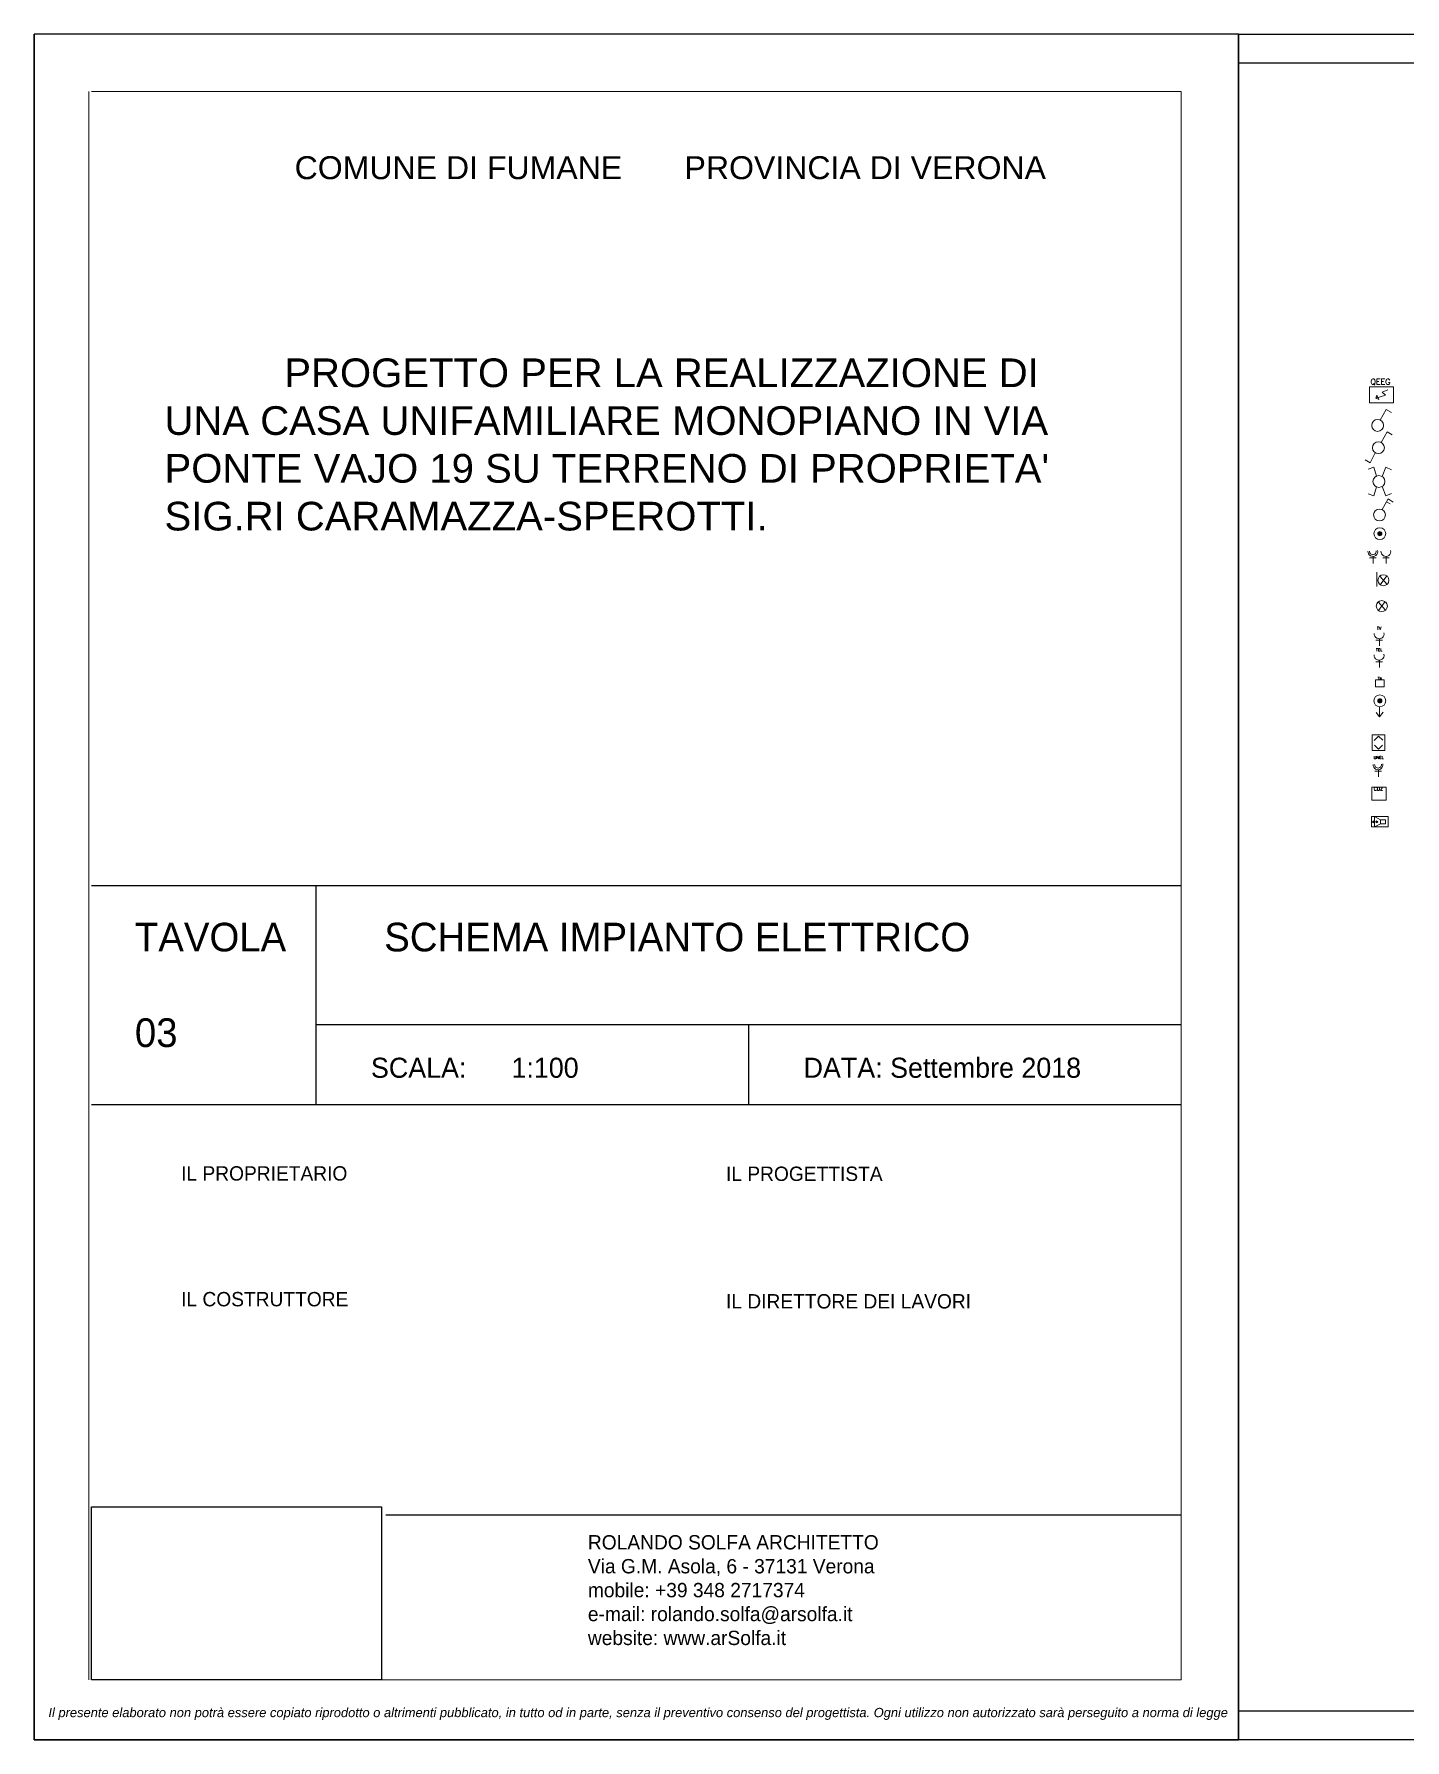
# Model space of a CAD drawing. Header units: millimetres. Extents: x 2622 to 2811, y 687 to 801.
# Drawn here: x 2622.46 to 2646.36, y 687.22 to 716.97 of the extents above; entities that cross this region are included whole.
import ezdxf

# ---------------------------------------------------------------- set-up
doc = ezdxf.new("R2010")
doc.units = ezdxf.units.MM
for name, color, linetype, lineweight in [('ARREDO', 5, 'Continuous', 13), ('cartiglio', 7, 'Continuous', 18), ('scale', 2, 'Continuous', 13), ('solid', 252, 'Continuous', 9)]:
    doc.layers.add(name, color=color, linetype=linetype, lineweight=lineweight)
for name, color, linetype in [('Muri', 3, 'Continuous'), ('Scritte', 2, 'Continuous'), ('TESTI', 2, 'Continuous')]:
    doc.layers.add(name, color=color, linetype=linetype)
doc.styles.add('ROMNANS', font='romans.shx')
doc.styles.get("Standard").update_dxf_attribs({"font": 'arial.ttf'})
doc.styles.add('STYLE2', font='l_10646.ttf')
picture_1 = doc.add_image_def('image1.png', size_in_pixel=(382, 228))

msp = doc.modelspace()

# ---------------------------------------------------------------- hatches: boundary and pattern name
at = {"layer": 'ARREDO', "true_color": 0xed1f24}
h = msp.add_hatch(color=240, dxfattribs=at)
h.paths.add_polyline_path([(2645.8102, 703.2466), (2645.7893, 703.2292), (2645.8102, 703.2292)])
h.paths.add_polyline_path([(2645.8102, 703.2292), (2645.7893, 703.2292), (2645.8102, 703.2124)])
h.paths.add_polyline_path([(2645.8824, 703.2292), (2645.8616, 703.2292), (2645.8616, 703.2124)])
h.paths.add_polyline_path([(2645.8616, 703.2466), (2645.8616, 703.2292), (2645.8824, 703.2292)])
at = {"layer": 'solid'}
for points in [[(2645.882, 708.2547, 1), (2645.9565, 708.2547, 1)], [(2645.882, 705.3391, 1), (2645.9565, 705.3391, 1)]]:
    msp.add_hatch(color=256, dxfattribs=at).paths.add_polyline_path(points)

# ---------------------------------------------------------------- linework, layer by layer
for p, q in [((2643.4563, 716.9671), (2670.9783, 716.9671)), ((2670.9783, 687.2171), (2643.4563, 687.2171))]:
    msp.add_line(p, q)
at = {"layer": 'ARREDO', "color": 240, "true_color": 0xed1f24}
for p, q in [((2646.0611, 710.762), (2645.961, 710.7203)), ((2646.0194, 710.673), (2645.8498, 710.6174)), ((2645.8498, 710.6174), (2645.8693, 710.673)), ((2645.8997, 710.5973), (2645.8498, 710.6174)), ((2645.8693, 710.673), (2645.8997, 710.5973)), ((2645.961, 710.7203), (2646.0194, 710.673)), ((2645.9267, 710.2343), (2646.032, 710.4203)), ((2646.032, 710.4203), (2646.1209, 710.367)), ((2645.9409, 709.8459), (2646.0463, 710.0319)), ((2646.0463, 710.0319), (2646.1351, 709.9786)), ((2645.75, 709.4901), (2645.6611, 709.5404)), ((2645.8407, 709.6656), (2645.75, 709.4901)), ((2645.8125, 709.4154), (2645.7161, 709.3811)), ((2645.8593, 709.2577), (2645.8125, 709.4154)), ((2645.958, 709.2515), (2646.0241, 709.4142)), ((2646.0241, 709.4142), (2646.12, 709.3707)), ((2645.8125, 708.9128), (2645.7161, 708.947)), ((2645.8593, 709.0704), (2645.8125, 708.9128)), ((2645.958, 709.0767), (2646.0241, 708.9139)), ((2646.0241, 708.9139), (2646.12, 708.9575)), ((2645.9597, 708.6735), (2646.065, 708.8595)), ((2646.0373, 708.8106), (2646.0967, 708.7772)), ((2646.065, 708.8595), (2646.1539, 708.8062)), ((2645.8032, 707.8341), (2645.7418, 707.8341)), ((2645.8032, 707.859), (2645.8032, 707.7342)), ((2645.8032, 707.8341), (2645.8552, 707.8341)), ((2646.0302, 707.8341), (2645.9689, 707.8341)), ((2646.0302, 707.859), (2646.0302, 707.7342)), ((2646.0302, 707.8341), (2646.0823, 707.8341)), ((2645.8655, 707.3354), (2645.8655, 707.5837)), ((2646.0447, 707.3693), (2645.9199, 707.5162)), ((2645.9257, 707.3647), (2646.0388, 707.5208)), ((2646.0162, 706.9176), (2645.8914, 707.0644)), ((2645.8973, 706.913), (2646.0104, 707.069)), ((2645.9128, 706.3969), (2645.8515, 706.3969)), ((2645.9128, 706.4219), (2645.9128, 706.2971)), ((2645.9128, 706.3969), (2645.9649, 706.3969)), ((2645.9128, 706.0217), (2645.8515, 706.0217)), ((2645.9128, 706.0467), (2645.9128, 705.9219)), ((2645.9128, 706.0217), (2645.9649, 706.0217)), ((2645.916, 705.0595), (2645.8544, 705.1339)), ((2645.916, 705.236), (2645.916, 705.0595)), ((2645.916, 705.0595), (2645.9803, 705.1391)), ((2645.8199, 704.6469), (2645.8984, 704.7227)), ((2645.8246, 704.5684), (2645.8984, 704.4933)), ((2645.8984, 704.7227), (2645.9729, 704.655)), ((2645.8984, 704.4933), (2645.9682, 704.5643)), ((2645.8938, 704.1133), (2645.8325, 704.1133)), ((2645.8938, 704.1382), (2645.8938, 704.0134)), ((2645.8938, 704.1133), (2645.9459, 704.1133)), ((2645.8281, 703.3221), (2645.8281, 703.142)), ((2645.9332, 703.2627), (2645.8281, 703.3221)), ((2645.7893, 703.2292), (2645.8102, 703.2466)), ((2645.7893, 703.2292), (2645.8824, 703.2292)), ((2645.8102, 703.2124), (2645.7893, 703.2292)), ((2645.8102, 703.2466), (2645.8102, 703.2124)), ((2645.9332, 703.1964), (2645.8281, 703.142)), ((2645.8824, 703.2292), (2645.8616, 703.2466)), ((2645.8616, 703.2466), (2645.8616, 703.2124)), ((2645.8616, 703.2124), (2645.8824, 703.2292))]:
    msp.add_line(p, q, dxfattribs=at)
for points in [[(2645.7418, 710.534), (2646.155, 710.534), (2646.155, 710.8169), (2645.7418, 710.8169)], [(2645.8444, 705.7067), (2645.9971, 705.7067), (2645.9971, 705.5833), (2645.8444, 705.5833)], [(2645.784, 704.4714), (2646.0083, 704.4714), (2646.0083, 704.7488), (2645.784, 704.7488)], [(2645.7803, 703.6089), (2646.0301, 703.6089), (2646.0301, 703.8335), (2645.7803, 703.8335)], [(2645.7727, 703.3221), (2646.063, 703.3221), (2646.063, 703.142), (2645.7727, 703.142)], [(2645.9332, 703.2627), (2646.0174, 703.2627), (2646.0174, 703.1964), (2645.9332, 703.1964)]]:
    msp.add_lwpolyline(points, close=True, dxfattribs=at)
for centre, radius in [((2645.8805, 710.1419), 0.1033), ((2645.8947, 709.7536), 0.1033), ((2645.903, 709.1641), 0.1033), ((2645.9135, 708.5811), 0.1033), ((2645.9193, 708.2547), 0.1032), ((2645.9193, 708.2547), 0.0373), ((2645.9823, 707.4427), 0.0964), ((2645.9538, 706.991), 0.0964), ((2645.9193, 705.3391), 0.1032), ((2645.9193, 705.3391), 0.0373)]:
    msp.add_circle(centre, radius, dxfattribs=at)
for centre, radius, start, end in [((2645.7972, 707.9441), 0.0853, 174.75615, 13.34956), ((2645.7972, 707.9461), 0.0593, 175.52193, 9.34916), ((2646.0242, 707.9441), 0.0853, 174.75615, 13.34956), ((2645.9068, 706.5069), 0.0853, 174.75615, 13.34956), ((2645.9068, 706.1317), 0.0853, 174.75615, 13.34956), ((2645.8878, 704.2233), 0.0853, 174.75615, 13.34956), ((2645.8878, 704.2253), 0.0593, 175.52193, 9.34916)]:
    msp.add_arc(centre, radius, start, end, dxfattribs=at)
at = {"layer": 'cartiglio'}
for p, q in [((2623.4122, 715.9671), (2623.4122, 688.2671)), ((2623.4563, 715.9671), (2642.4563, 715.9671)), ((2642.4563, 715.9671), (2642.4563, 688.2671)), ((2642.4563, 688.2671), (2623.4563, 688.2671))]:
    msp.add_line(p, q, dxfattribs=at)
at = {"layer": 'Muri'}
for p, q in [((2622.4563, 716.9671), (2622.4563, 687.2171)), ((2643.4563, 716.9671), (2622.4563, 716.9671)), ((2643.4563, 716.9671), (2643.4563, 687.2171)), ((2643.4563, 716.4671), (2670.4783, 716.4671)), ((2670.4783, 687.7171), (2643.4563, 687.7171)), ((2643.4563, 687.2171), (2622.4563, 687.2171))]:
    msp.add_line(p, q, dxfattribs=at)
at = {"layer": 'Muri', "lineweight": -2}
for p, q in [((2622.4563, 687.2171), (2622.4563, 716.9671)), ((2643.4563, 716.9671), (2622.4563, 716.9671)), ((2643.4563, 687.2171), (2643.4563, 716.9671)), ((2622.4563, 687.2171), (2643.4563, 687.2171))]:
    msp.add_line(p, q, dxfattribs=at)
at = {"layer": 'Scritte'}
for p, q in [((2623.4563, 702.1171), (2642.4563, 702.1171)), ((2627.3696, 702.1171), (2627.3696, 698.2976)), ((2627.3696, 699.6944), (2642.4563, 699.6944)), ((2634.913, 699.6944), (2634.913, 698.2976)), ((2623.4563, 698.2976), (2642.4563, 698.2976)), ((2628.591, 691.1403), (2642.4563, 691.1403))]:
    msp.add_line(p, q, dxfattribs=at)

# ---------------------------------------------------------------- texts
at = {"layer": 'ARREDO', "color": 240, "true_color": 0xed1f24, "insert": (2645.7568, 710.9534), "char_height": 0.1, "width": 0.495969, "attachment_point": 1, "style": 'ROMNANS'}
msp.add_mtext('QEEG', dxfattribs=at)
at = {"layer": 'cartiglio', "char_height": 0.5, "attachment_point": 1}
for s, insert, width in [('{\\H0.8x;COMUNE DI FUMANE       PROVINCIA DI VERONA}', (2626.9983, 714.8375), 174.474736), ("\\pi2.0886;PROGETTO PER LA REALIZZAZIONE DI UNA CASA UNIFAMILIARE MONOPIANO IN VIA PONTE VAJO 19 SU TERRENO DI PROPRIETA' SIG.RI CARAMAZZA-SPEROTTI.", (2624.7298, 711.3108), 16.593825)]:
    msp.add_mtext(s, dxfattribs=dict(at, insert=insert, width=width))
at = {"layer": 'scale', "char_height": 0.05, "width": 0.079945, "attachment_point": 1, "style": 'ROMNANS'}
for s, insert in [(' TV', (2645.8701, 706.6302)), (' TEL', (2645.8509, 706.2531)), (' TA', (2645.8822, 705.7515)), (' UNEL', (2645.8136, 704.3755)), (' {\\H1.2x;CDZ}', (2645.8136, 703.8335))]:
    msp.add_mtext(s, dxfattribs=dict(at, insert=insert))
at = {"layer": 'Scritte', "attachment_point": 1}
for s, insert, char_height, width in [('{\\fTw Cen MT|b0|i0|c0|p34;TAVOLA\\P\\P03}', (2624.2131, 701.4687), 0.5, 3.156502), ('{\\fTw Cen MT|b0|i0|c0|p34;SCHEMA IMPIANTO ELETTRICO}', (2628.5605, 701.4687), 0.5, 13.895776), ('\\pi-1.05,l1.4,t1.4;{\\fTw Cen MT|b0|i0|c0|p34;DATA: Settembre 2018}', (2635.5224, 699.1148), 0.35, 6.933852), ('\\pi-1.05,l1.4,t2.8;{\\fTw Cen MT|b0|i0|c0|p34;SCALA:^I1:100}', (2627.9791, 699.1148), 0.35, 6.933852), ('{\\fTw Cen MT|b0|i0|c0|p34;IL PROPRIETARIO}', (2625.0193, 697.222), 0.25, 5.170435), ('{\\fTw Cen MT|b0|i0|c0|p34;IL PROGETTISTA}', (2634.5193, 697.2156), 0.25, 7.936959), ('{\\fTw Cen MT|b0|i0|c0|p34;IL COSTRUTTORE}', (2625.0193, 695.0288), 0.25, 5.812617), ('{\\fTw Cen MT|b0|i0|c0|p34;IL DIRETTORE DEI LAVORI}', (2634.5193, 694.9914), 0.25, 7.936959), ('{\\fTw Cen MT|b0|i0|c0|p34;ROLANDO SOLFA ARCHITETTO \\PVia G.M. Asola, 6 - 37131 Verona\\Pmobile: +39 348 2717374\\Pe-mail: rolando.solfa@arsolfa.it\\Pwebsite: www.arSolfa.it}', (2632.1116, 690.788), 0.25, 10.344643)]:
    msp.add_mtext(s, dxfattribs=dict(at, insert=insert, char_height=char_height, width=width))
at = {"layer": 'TESTI', "color": 251, "insert": (2632.9876, 687.67), "char_height": 0.175, "width": 27.941139, "attachment_point": 5, "style": 'STYLE2'}
msp.add_mtext('{\\fArial|b0|i1|c0|p34;\\H0.92x;Il presente elaborato non potrà essere copiato riprodotto o altrimenti pubblicato, in tutto od in parte, senza il preventivo consenso del progettista. Ogni utilizzo non autorizzato sarà perseguito a norma di legge }', dxfattribs=at)

# ---------------------------------------------------------------- pictures from other files: only their frames are drawn
at = {"layer": 'Scritte'}
image = msp.add_image(picture_1, insert=(2623.4563, 688.2671), size_in_units=(5.0542, 3.0167), dxfattribs=at)
image.dxf.flags = 7

doc.saveas('drawing.dxf')
